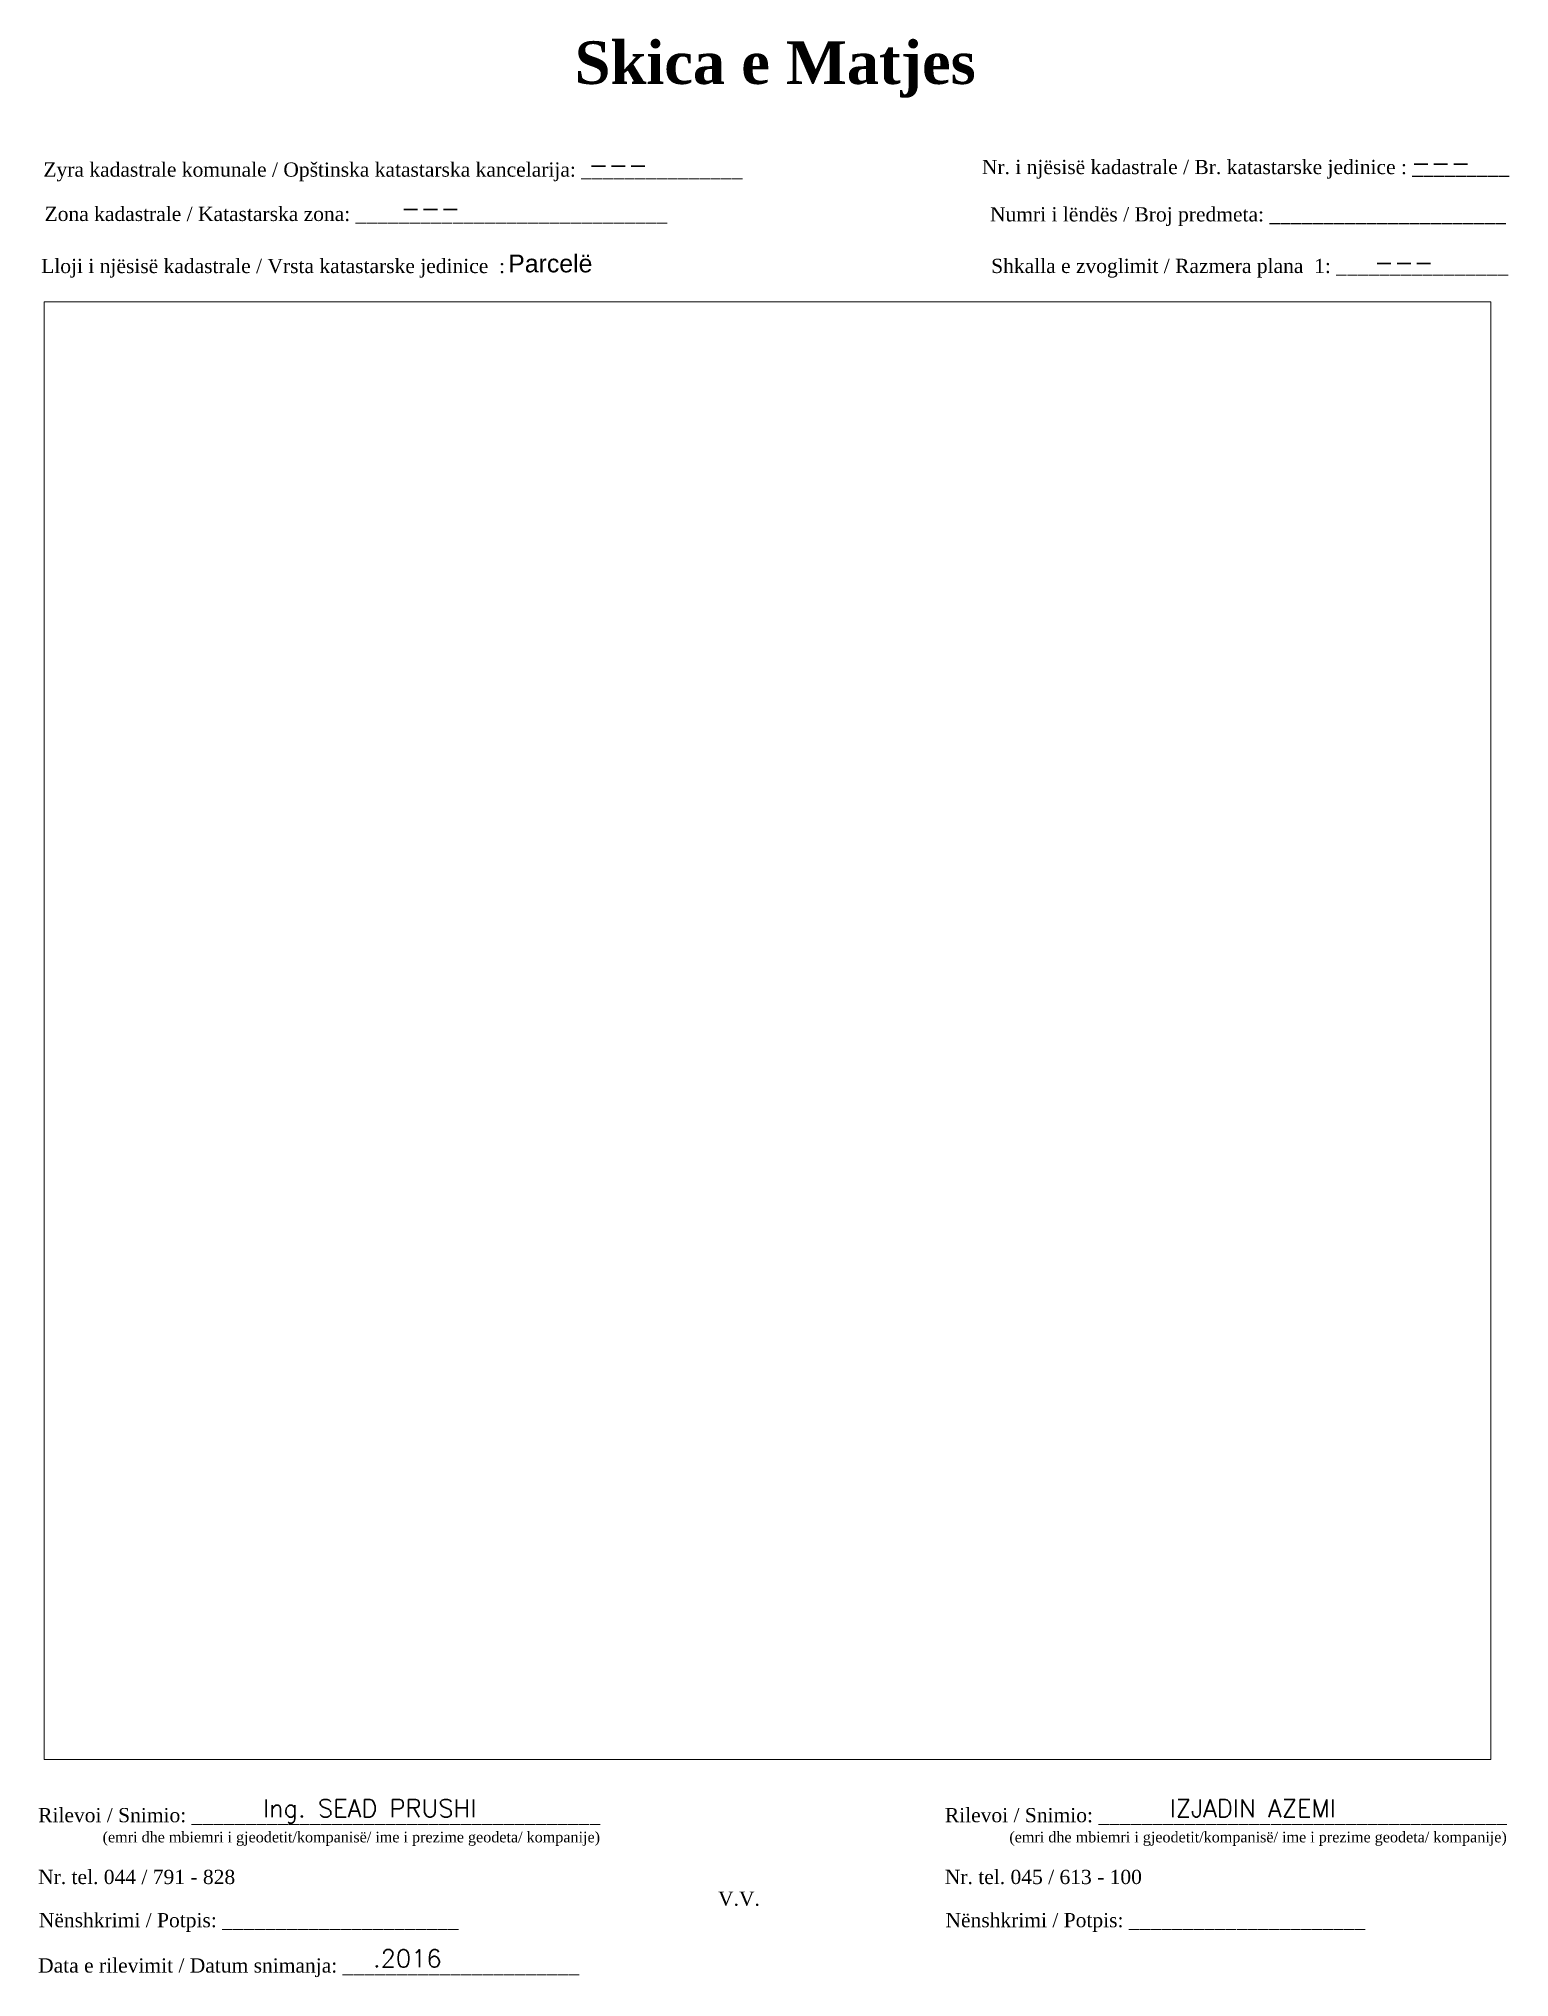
# Paper-space layout 'Skica e Matjes' of a CAD drawing. Header units: metres, sheet in millimetres. Extents: x 1 to 208, y 4 to 276.
import ezdxf

# ---------------------------------------------------------------- set-up
doc = ezdxf.new("R2010")
doc.units = ezdxf.units.M
doc.layers.add('Korniza_txt', color=250, linetype='Continuous')
doc.styles.get("Standard").update_dxf_attribs({"font": 'simplex.shx'})

psp = doc.layouts.new('Skica e Matjes')

# ---------------------------------------------------------------- texts
at = {"layer": 'Korniza_txt'}
for s, insert, char_height, width, attachment_point in [('\\pi98.847;{\\fBook Antiqua|b1|i0|c0|p18;\\H1.333x;Skica e Matjes}', (55.31, 267.66), 4.5, 191.8237, 8), ('{\\fTimes New Roman|b0|i0|c0|p18;Nr. i njësisë kadastrale / Br. katastarske jedinice : _________}', (133.78, 258.94), 2, 98.5379, 1), ('{\\fTimes New Roman|b0|i0|c0|p18; Zyra kadastrale komunale / Opštinska katastarska kancelarija: _______________}', (1.15, 258.58), 2, 114.6874, 1), ('---', (78.51, 259.47), 2.5, 29.4868, 1), ('---', (194.08, 259.78), 2.5, 29.4868, 1), ('{\\fTimes New Roman|b0|i0|c0|p18; Zona kadastrale / Katastarska zona: _____________________________}', (1.32, 252.35), 2, 87.8278, 1), ('---', (52.12, 253.41), 2.5, 38.4326, 1), ('{\\fTimes New Roman|b0|i0|c0|p18; Numri i lëndës / Broj predmeta: ______________________}', (134.16, 252.29), 2, 83.344, 1), ('{\\fArial|b0|i0|c0|p34;Parcelë}', (67.22, 245.63), 2.5, 29.4868, 1), ('{\\fTimes New Roman|b0|i0|c0|p18; Lloji i njësisë kadastrale / Vrsta katastarske jedinice  : }', (0.84, 245.03), 2, 108.0893, 1), ('{\\fTimes New Roman|b0|i0|c0|p18; Shkalla e zvoglimit / Razmera plana  1: ________________}', (134.33, 245.04), 2, 98.5379, 1), ('---', (188.9, 245.82), 2.5, 29.4868, 1), ('{\\fTimes New Roman|b0|i0|c0|p18; Rilevoi / Snimio: ______________________________________\\P             \\H0.75x;(emri dhe mbiemri i gjeodetit/kompanisë/ ime i prezime geodeta/ kompanije)}', (0.41, 27.3), 2, 87.3883, 1), ('Ing. SEAD PRUSHI', (32.76, 28.51), 2.5, 41.9482, 1), ('{\\fTimes New Roman|b0|i0|c0|p18; Rilevoi / Snimio: ______________________________________\\P             \\H0.75x;(emri dhe mbiemri i gjeodetit/kompanisë/ ime i prezime geodeta/ kompanije)}', (127.82, 27.3), 2, 87.3883, 1), ('IZJADIN AZEMI', (160.16, 28.51), 2.5, 41.9482, 1), ('{\\fTimes New Roman|b0|i0|c0|p18; Nr. tel. 044 / 791 - 828                                }', (0.41, 18.61), 2, 83.344, 1), ('{\\fTimes New Roman|b0|i0|c0|p18; Nr. tel. 045 / 613 - 100                           }', (127.82, 18.61), 2, 83.344, 1), ('{\\fTimes New Roman|b0|i0|c0|p18;V.V.                                 }', (96.71, 15.56), 2, 9.4297, 1), ('{\\fTimes New Roman|b0|i0|c0|p18; Nënshkrimi / Potpis: ______________________\\P                                 }', (0.51, 12.54), 2, 83.344, 1), ('{\\fTimes New Roman|b0|i0|c0|p18; Nënshkrimi / Potpis: ______________________\\P                                 }', (127.91, 12.54), 2, 83.344, 1), ('{\\fTimes New Roman|b0|i0|c0|p18; Data e rilevimit / Datum snimanja: ______________________\\P                                 }', (0.41, 6.17), 2, 83.344, 1), ('.2016', (48.22, 7.41), 2.5, 29.4868, 1)]:
    psp.add_mtext(s, dxfattribs=dict(at, insert=insert, char_height=char_height, width=width, attachment_point=attachment_point))

# ---------------------------------------------------------------- viewports
at = {"layer": '0', "view_target_point": (370776.427, 310629.57)}
psp.add_viewport(center=(103.65, 136.55), size=(203.27, 204.865), view_center_point=(7142478.986, 4378834.66), view_height=204.8655, dxfattribs=at)

doc.saveas('drawing.dxf')
